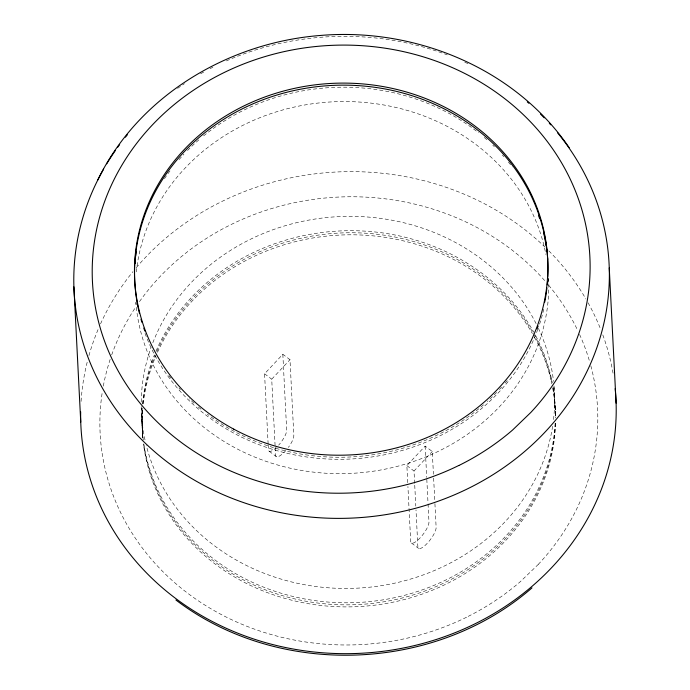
<?xml version="1.0" encoding="UTF-8"?>
<svg xmlns="http://www.w3.org/2000/svg" width="690" height="690" viewBox="0 0 690 690"><rect width="100%" height="100%" fill="white"/><g stroke="black" fill="none" stroke-linecap="round" stroke-linejoin="round"><path stroke-width="0.52" stroke-dasharray="3.45 2.59" d="M268.125 443.946L264.563 373.79L282.831 354.289L289.99 359.697L293.828 435.545A14.093 4.2 -52.9 0 1 288.351 447.43M275.086 445.568L271.722 379.198L289.99 359.697M407.73 482.664L406.867 465.603L425.126 446.102L432.285 451.51L433.441 474.272M414.647 483.336L414.017 471.011L432.285 451.51M538.485 564.23L520.226 581.765A249.97 224.862 -2.9 0 1 466.543 617.196M406.867 465.603L414.017 471.011M264.563 373.79L271.722 379.198M411.464 543.03L418.623 548.438M269.169 451.217L276.319 456.625M554.682 399.812L555.467 413.526M548.533 278.803L548.8 283.926M555.441 415.121L553.949 385.46A206.758 185.998 -2.9 0 1 553.328 421.176M433.631 478.058L434.786 500.819M434.924 503.657L436.132 527.367A14.093 4.2 -52.9 0 1 427.308 543.263A14.093 4.2 -52.9 0 1 417.864 546.86L415.992 509.884M425.126 446.102L426.713 477.394M426.808 479.291L428.016 502.993M428.059 503.942L428.973 521.951A14.093 4.2 -52.9 0 1 420.15 537.855A14.093 4.2 -52.9 0 1 410.705 541.452L407.919 486.459M414.742 485.234L415.794 506.089M282.831 354.289L286.678 430.137A14.093 4.2 -52.9 0 1 278.674 445.136M275.181 447.465L275.569 455.046A14.093 4.2 -52.9 0 0 285.832 450.544M268.169 444.895L268.41 449.639A14.093 4.2 -52.9 0 0 276.19 447.707M135.947 302.487L136.051 304.54M142.692 435.735L141.2 406.074A206.758 185.998 -2.9 0 0 145.366 441.548M141.976 414.466L142.218 428.18M177.615 88.38A267.849 240.948 -2.9 0 1 184.463 83.697M200.609 73.804A267.849 240.948 -2.9 0 1 204.361 71.717M210.045 68.69A267.849 240.948 -2.9 0 1 212.917 67.223M226.355 60.91A267.849 240.948 -2.9 0 1 447.275 54.898M464.775 62.178A267.849 240.948 -2.9 0 1 469.493 64.386M81.084 401.425A267.849 240.948 -2.9 0 1 87.552 360.749M88.932 355.635A267.849 240.948 -2.9 0 1 98.825 327.75M100.524 323.912A267.849 240.948 -2.9 0 1 132.903 271.688M136.206 267.72A267.849 240.948 -2.9 0 1 545.04 247.132M548.843 250.875A267.849 240.948 -2.9 0 1 585.931 299.029M588.053 302.755A267.849 240.948 -2.9 0 1 600.886 329.855M602.801 334.892A267.849 240.948 -2.9 0 1 613.229 374.213M590.83 365.838A249.021 224.009 -2.9 0 1 538.45 564.213M101.827 451.174A249.021 224.009 -2.9 0 1 102.448 391.083M103.31 386.115A249.021 224.009 -2.9 0 1 110.391 358.705M111.702 354.884A249.021 224.009 -2.9 0 1 135.964 306.705M139.483 301.599A249.021 224.009 -2.9 0 1 546.006 282.124M548.679 285.272A249.021 224.009 -2.9 0 1 577.849 330.734M579.566 334.434A249.021 224.009 -2.9 0 1 589.458 360.991M466.561 617.231A249.064 224.052 -2.9 0 1 101.835 451.226M543.746 309.198A206.758 185.998 -2.9 0 1 539.175 325.361M537.786 329.328A206.758 185.998 -2.9 0 1 340.593 459.298A206.758 185.998 -2.9 0 1 144.469 331.804M164.479 178.693A206.758 185.998 -2.9 0 1 169.956 170.922M179.072 159.597A206.758 185.998 -2.9 0 1 183.928 154.215M187.525 150.48A206.758 185.998 -2.9 0 1 199.677 139.156M203.61 135.87A206.758 185.998 -2.9 0 1 478.618 132.816M484.251 137.431A206.758 185.998 -2.9 0 1 487.382 140.156M492.824 145.185A206.758 185.998 -2.9 0 1 494.351 146.668M502.415 155.078A206.758 185.998 -2.9 0 1 503.786 156.613M508.435 162.09A206.758 185.998 -2.9 0 1 512.239 166.911M555.131 423.289A206.758 185.998 -2.9 0 1 358.145 602.499A206.758 185.998 -2.9 0 1 143.882 444.308M143.287 440.065A206.758 185.998 -2.9 0 1 142.261 408.083M142.589 403.831A206.758 185.998 -2.9 0 1 154.439 354.867M156.035 351.046A206.758 185.998 -2.9 0 1 339.394 230.986A206.758 185.998 -2.9 0 1 533.767 332.201M535.768 335.909A206.758 185.998 -2.9 0 1 552.285 382.864M553.044 387.081A206.758 185.998 -2.9 0 1 555.312 417.968M555.502 423.143A206.758 185.998 -2.9 0 1 358.334 606.605A206.758 185.998 -2.9 0 1 143.494 444.162M142.796 437.788A206.758 185.998 -2.9 0 1 142.701 408.998M143.227 403.693A206.758 185.998 -2.9 0 1 155.837 356.1M157.501 352.305A206.758 185.998 -2.9 0 1 339.566 235.083A206.758 185.998 -2.9 0 1 532.413 333.537M534.483 337.22A206.758 185.998 -2.9 0 1 551.853 383.83M552.69 388.022A206.758 185.998 -2.9 0 1 555.553 417.795M507.185 380.561A206.758 185.998 -2.9 0 1 505.132 383.028M501.604 387.073A206.758 185.998 -2.9 0 1 499.431 389.453M496.636 392.412A206.758 185.998 -2.9 0 1 487.261 401.494M483.483 404.84A206.758 185.998 -2.9 0 1 207.311 414.19M201.006 409.213A206.758 185.998 -2.9 0 1 197.176 405.987M194.011 403.193A206.758 185.998 -2.9 0 1 189.31 398.803M180.409 389.609A206.758 185.998 -2.9 0 1 178.995 388.022M170.913 378.232A206.758 185.998 -2.9 0 1 168.386 374.86M548.619 277.803A206.758 185.998 -2.9 0 1 353.608 473.245A206.758 185.998 -2.9 0 1 135.878 302.505M136.318 271.886A206.758 185.998 -2.9 0 1 334.547 101.758A206.758 185.998 -2.9 0 1 545.885 254.472M552.621 426.248A206.758 185.998 -2.9 0 1 356.583 588.191A206.758 185.998 -2.9 0 1 146.323 445.533M141.217 401.994A206.758 185.998 -2.9 0 1 151.015 347.631M152.818 342.775A206.758 185.998 -2.9 0 1 339.23 216.608A206.758 185.998 -2.9 0 1 536.57 324.559M538.381 328.285A206.758 185.998 -2.9 0 1 553.535 381.398M553.07 388.686A206.758 185.998 -2.9 0 1 555.441 418.192M555.321 423.298A206.758 185.998 -2.9 0 1 357.981 604.569A206.758 185.998 -2.9 0 1 143.624 443.86M142.89 437.771A206.758 185.998 -2.9 0 1 142.425 409.196M142.856 404.099A206.758 185.998 -2.9 0 1 155.198 355.315M156.846 351.486A206.758 185.998 -2.9 0 1 368.978 233.462A206.758 185.998 -2.9 0 1 551.931 382.657"/><path stroke-width="1.03" d="M97.739 180.073C138.405 95.945 228.243 42.694 320.005 35.492C414.776 27.298 514.869 67.974 569.19 147.669M531.99 587.88C434.536 672.603 278.82 678.218 175.907 599.99M609.253 267.858L616.101 403.158M73.899 286.842L80.747 422.142M557.494 132.721A267.849 240.948 -2.9 0 1 531.197 445.706A267.849 240.948 -2.9 0 1 183.79 473.607A267.849 240.948 -2.9 0 1 103.578 169.179M106.717 163.823A267.849 240.948 -2.9 0 1 115.299 150.653M117.749 147.203A267.849 240.948 -2.9 0 1 119.637 144.633M125.408 137.189A267.849 240.948 -2.9 0 1 127.357 134.8M527.281 101.922A267.849 240.948 -2.9 0 1 528.851 103.284M540.477 114.066A267.849 240.948 -2.9 0 1 544.229 117.852M549.318 123.268A267.849 240.948 -2.9 0 1 550.715 124.821M458.807 465.474A249.021 224.009 -2.9 0 1 94.142 299.495A249.038 224.026 -2.9 0 1 310.06 47.162A249.021 224.009 -2.9 0 1 560.177 160.485A249.021 224.009 -2.9 0 1 530.765 412.508L512.541 430.068A249.97 224.862 -2.9 0 1 458.859 465.5M615.152 388.643A267.849 240.948 -2.9 0 1 358.421 653.395A267.849 240.948 -2.9 0 1 80.67 411.757M135.067 263.528A206.758 185.998 -2.9 0 1 135.318 260.337M135.749 256.094A206.758 185.998 -2.9 0 1 136.292 251.867M538.614 215.703A206.758 185.998 -2.9 0 1 539.632 218.713M543.677 233.108A206.758 185.998 -2.9 0 1 546.118 245.7M546.575 248.874A206.758 185.998 -2.9 0 1 546.851 251.005M547.498 257.379A206.758 185.998 -2.9 0 1 547.662 259.509M139.432 313.338A206.758 185.998 -2.9 0 1 322.954 86.069A206.758 185.998 -2.9 0 1 547.808 276.724M547.498 281.822A206.758 185.998 -2.9 0 1 547.239 284.884M546.928 287.937A206.758 185.998 -2.9 0 1 544.721 302.125M538.148 325.973A206.758 185.998 -2.9 0 1 537.087 328.897M144.822 331.019A206.758 185.998 -2.9 0 1 143.787 328.112M141.881 322.247A206.758 185.998 -2.9 0 1 141.01 319.289M233.712 429.12A206.758 185.998 -2.9 0 0 547.817 271.437A206.758 185.998 -2.9 0 0 241.948 106.898A206.758 185.998 -2.9 0 0 233.712 429.12"/></g></svg>
